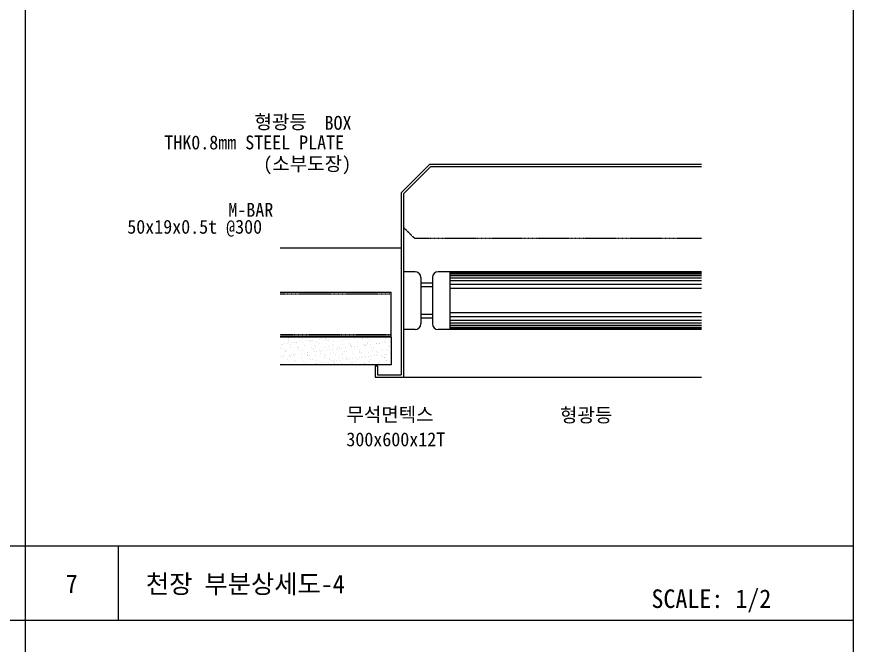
# Model space of a CAD drawing. Header units: millimetres. Extents: x 4197 to 36683, y 11436 to 28100.
# Drawn here: x 20346 to 25759, y 19965 to 24032 of the extents above; entities that cross this region are included whole.
import ezdxf
from ezdxf.enums import TextEntityAlignment as Align

# ---------------------------------------------------------------- set-up
doc = ezdxf.new("R2010")
doc.units = ezdxf.units.MM
doc.header["$MEASUREMENT"] = 0
doc.linetypes.add('HIDDEN', pattern=[0.375, 0.25, -0.125])
doc.layers.get('0').update_dxf_attribs({"linetype": 'CONTINUOUS'})
for name, color, linetype in [('1', 1, 'CONTINUOUS'), ('2', 2, 'CONTINUOUS'), ('3', 6, 'CONTINUOUS'), ('7', 7, 'CONTINUOUS'), ('A-MKXS-LEAD', 7, 'CONTINUOUS'), ('FORM', 7, 'CONTINUOUS'), ('HA', 9, 'CONTINUOUS'), ('M', 2, 'CONTINUOUS'), ('TEX', 3, 'CONTINUOUS'), ('TEXT', 7, 'CONTINUOUS')]:
    doc.layers.add(name, color=color, linetype=linetype)
doc.layers.add('A-MKXS-TEXT1', color=3, linetype='CONTINUOUS', lineweight=25)
doc.styles.add('돋움', font='')
doc.styles.add('돋움체', font='')
doc.styles.get('돋움').set_extended_font_data('DotumChe')
doc.styles.get('돋움체').set_extended_font_data('DotumChe')

# ---------------------------------------------------------------- blocks, each defined once
blk = doc.blocks.new('*X11')
at = {"color": 0}
for p, q in [((174.54, 1232.86), (174.54, 1232.86)), ((174.72, 1230.28), (174.72, 1230.28)), ((175.46, 1232.01), (175.46, 1232.01)), ((175.49, 1227.25), (175.49, 1227.25)), ((179.81, 1228.03), (179.81, 1228.03)), ((181.16, 1227.81), (181.16, 1227.81)), ((182, 1233.06), (182, 1233.06)), ((183.76, 1228.15), (183.76, 1228.15)), ((183.84, 1227.41), (183.84, 1227.41)), ((187.83, 1228.68), (187.83, 1228.68)), ((189.59, 1228.22), (189.59, 1228.22)), ((190.29, 1232.35), (190.29, 1232.35)), ((194.18, 1233.03), (194.18, 1233.03)), ((194.62, 1229.58), (194.62, 1229.58)), ((197.22, 1229.92), (197.22, 1229.92)), ((198.53, 1229.04), (198.53, 1229.04)), ((199.41, 1229.48), (199.41, 1229.48)), ((201.29, 1230.45), (201.29, 1230.45)), ((203.89, 1229.05), (203.89, 1229.05)), ((206, 1227.71), (206, 1227.71)), ((208.08, 1231.35), (208.08, 1231.35)), ((210.68, 1231.69), (210.68, 1231.69)), ((214.74, 1232.23), (214.74, 1232.23)), ((214.98, 1231.54), (214.98, 1231.54)), ((217.24, 1230.05), (217.24, 1230.05)), ((217.99, 1230.02), (217.99, 1230.02)), ((221.54, 1233.12), (221.54, 1233.12)), ((223.8, 1228.44), (223.8, 1228.44)), ((224.14, 1233.46), (224.14, 1233.46)), ((232.29, 1230.86), (232.29, 1230.86)), ((234.4, 1229.51), (234.4, 1229.51)), ((235.96, 1231.06), (235.96, 1231.06)), ((239.37, 1230.51), (239.37, 1230.51)), ((246.39, 1231.83), (246.39, 1231.83)), ((248.91, 1227.95), (248.91, 1227.95)), ((254.68, 1232.07), (254.68, 1232.07)), ((254.94, 1232.58), (254.94, 1232.58)), ((259.65, 1227.51), (259.65, 1227.51)), ((260.69, 1232.66), (260.69, 1232.66)), ((262.8, 1231.32), (262.8, 1231.32)), ((264.47, 1230.02), (264.47, 1230.02)), ((273.39, 1233.08), (273.39, 1233.08)), ((273.59, 1227.14), (273.59, 1227.14)), ((276.73, 1227.44), (276.73, 1227.44)), ((278.37, 1228.52), (278.37, 1228.52)), ((279.29, 1227.68), (279.29, 1227.68)), ((280.04, 1232.09), (280.04, 1232.09)), ((283.53, 1228.34), (283.53, 1228.34)), ((284.7, 1227.31), (284.7, 1227.31)), ((166.07, 1222.46), (166.07, 1222.46)), ((166.99, 1221.61), (166.99, 1221.61)), ((167.7, 1226.03), (167.7, 1226.03)), ((168.28, 1225.34), (168.28, 1225.34)), ((170.3, 1226.38), (170.3, 1226.38)), ((171.1, 1220.1), (171.1, 1220.1)), ((173.21, 1218.76), (173.21, 1218.76)), ((174.37, 1226.91), (174.37, 1226.91)), ((177.1, 1222.23), (177.1, 1222.23)), ((177.6, 1225.91), (177.6, 1225.91)), ((184.79, 1223.47), (184.79, 1223.47)), ((185.19, 1221.07), (185.19, 1221.07)), ((185.71, 1222.62), (185.71, 1222.62)), ((186.64, 1219.67), (186.64, 1219.67)), ((190.06, 1218.64), (190.06, 1218.64)), ((192.67, 1224.3), (192.67, 1224.3)), ((199.5, 1221.91), (199.5, 1221.91)), ((201.61, 1220.56), (201.61, 1220.56)), ((202.2, 1221.74), (202.2, 1221.74)), ((203.5, 1224.48), (203.5, 1224.48)), ((204.42, 1223.63), (204.42, 1223.63)), ((205.37, 1218.05), (205.37, 1218.05)), ((208.23, 1226.37), (208.23, 1226.37)), ((208.77, 1219.65), (208.77, 1219.65)), ((209.44, 1218.58), (209.44, 1218.58)), ((211.33, 1218.87), (211.33, 1218.87)), ((213.59, 1222.87), (213.59, 1222.87)), ((216.23, 1219.48), (216.23, 1219.48)), ((217.77, 1223.81), (217.77, 1223.81)), ((218.83, 1219.82), (218.83, 1219.82)), ((222.22, 1225.49), (222.22, 1225.49)), ((222.9, 1220.35), (222.9, 1220.35)), ((223.14, 1224.65), (223.14, 1224.65)), ((226.89, 1220.94), (226.89, 1220.94)), ((227.49, 1220.66), (227.49, 1220.66)), ((227.9, 1223.71), (227.9, 1223.71)), ((229.69, 1221.25), (229.69, 1221.25)), ((230.01, 1222.37), (230.01, 1222.37)), ((232.29, 1221.59), (232.29, 1221.59)), ((233.34, 1225.88), (233.34, 1225.88)), ((236.36, 1222.13), (236.36, 1222.13)), ((240.94, 1226.5), (240.94, 1226.5)), ((241.86, 1225.66), (241.86, 1225.66)), ((241.99, 1224.68), (241.99, 1224.68)), ((242.46, 1223.01), (242.46, 1223.01)), ((243.15, 1223.02), (243.15, 1223.02)), ((245.75, 1223.36), (245.75, 1223.36)), ((246.21, 1221.67), (246.21, 1221.67)), ((249.82, 1223.9), (249.82, 1223.9)), ((251.28, 1219.9), (251.28, 1219.9)), ((251.9, 1218.36), (251.9, 1218.36)), ((256.3, 1225.51), (256.3, 1225.51)), ((256.61, 1224.79), (256.61, 1224.79)), ((258.03, 1225.07), (258.03, 1225.07)), ((258.41, 1224.17), (258.41, 1224.17)), ((259.21, 1225.13), (259.21, 1225.13)), ((260.58, 1226.67), (260.58, 1226.67)), ((263.28, 1225.67), (263.28, 1225.67)), ((264.93, 1222.68), (264.93, 1222.68)), ((266, 1219.33), (266, 1219.33)), ((266.85, 1221.97), (266.85, 1221.97)), ((269.9, 1218.12), (269.9, 1218.12)), ((270.07, 1226.56), (270.07, 1226.56)), ((270.39, 1226.48), (270.39, 1226.48)), ((272.67, 1226.91), (272.67, 1226.91)), ((276.39, 1219.41), (276.39, 1219.41)), ((280.3, 1220.17), (280.3, 1220.17)), ((282.41, 1218.82), (282.41, 1218.82)), ((282.42, 1224.04), (282.42, 1224.04)), ((283.64, 1223.69), (283.64, 1223.69)), ((166.7, 1212.96), (166.7, 1212.96)), ((168.81, 1211.61), (168.81, 1211.61)), ((169.06, 1213.27), (169.06, 1213.27)), ((171.07, 1217.6), (171.07, 1217.6)), ((171.34, 1217.63), (171.34, 1217.63)), ((173.45, 1209.55), (173.45, 1209.55)), ((175.85, 1214.16), (175.85, 1214.16)), ((176.32, 1213.07), (176.32, 1213.07)), ((177.24, 1212.22), (177.24, 1212.22)), ((178.46, 1214.5), (178.46, 1214.5)), ((180.19, 1214.73), (180.19, 1214.73)), ((180.8, 1213.92), (180.8, 1213.92)), ((182.52, 1215.04), (182.52, 1215.04)), ((189.02, 1211.62), (189.02, 1211.62)), ((189.31, 1215.93), (189.31, 1215.93)), ((191.92, 1216.28), (191.92, 1216.28)), ((195.03, 1214.08), (195.03, 1214.08)), ((195.1, 1214.76), (195.1, 1214.76)), ((195.76, 1216.8), (195.76, 1216.8)), ((195.96, 1213.23), (195.96, 1213.23)), ((195.98, 1216.81), (195.98, 1216.81)), ((197.21, 1213.42), (197.21, 1213.42)), ((198.55, 1209.07), (198.55, 1209.07)), ((200.31, 1209.25), (200.31, 1209.25)), ((202.77, 1217.7), (202.77, 1217.7)), ((204.58, 1213.69), (204.58, 1213.69)), ((209.2, 1215.73), (209.2, 1215.73)), ((213.75, 1215.09), (213.75, 1215.09)), ((214.12, 1211.13), (214.12, 1211.13)), ((214.67, 1214.24), (214.67, 1214.24)), ((219.02, 1210.26), (219.02, 1210.26)), ((219.11, 1209.41), (219.11, 1209.41)), ((220.15, 1215.76), (220.15, 1215.76)), ((223.5, 1216.56), (223.5, 1216.56)), ((225.61, 1215.22), (225.61, 1215.22)), ((229.69, 1213.2), (229.69, 1213.2)), ((232.47, 1216.1), (232.47, 1216.1)), ((233.2, 1210.38), (233.2, 1210.38)), ((233.39, 1215.25), (233.39, 1215.25)), ((235.72, 1217.83), (235.72, 1217.83)), ((237.6, 1217.53), (237.6, 1217.53)), ((237.74, 1211.27), (237.74, 1211.27)), ((237.84, 1209.38), (237.84, 1209.38)), ((238.81, 1210.33), (238.81, 1210.33)), ((240.45, 1209.72), (240.45, 1209.72)), ((244.51, 1210.25), (244.51, 1210.25)), ((245.25, 1215.27), (245.25, 1215.27)), ((247.51, 1211.22), (247.51, 1211.22)), ((249.62, 1209.87), (249.62, 1209.87)), ((251.18, 1217.11), (251.18, 1217.11)), ((251.3, 1211.15), (251.3, 1211.15)), ((252.11, 1216.26), (252.11, 1216.26)), ((253.91, 1211.49), (253.91, 1211.49)), ((254.01, 1217.02), (254.01, 1217.02)), ((254.38, 1212.4), (254.38, 1212.4)), ((256.46, 1212.28), (256.46, 1212.28)), ((257.97, 1212.03), (257.97, 1212.03)), ((260.82, 1217.34), (260.82, 1217.34)), ((261.6, 1212.19), (261.6, 1212.19)), ((263.2, 1209.29), (263.2, 1209.29)), ((264.76, 1212.92), (264.76, 1212.92)), ((267.36, 1213.26), (267.36, 1213.26)), ((269.94, 1214.47), (269.94, 1214.47)), ((270.82, 1217.28), (270.82, 1217.28)), ((271.43, 1213.8), (271.43, 1213.8)), ((275.17, 1213.29), (275.17, 1213.29)), ((275.91, 1213.02), (275.91, 1213.02)), ((278.02, 1211.68), (278.02, 1211.68)), ((278.22, 1214.69), (278.22, 1214.69)), ((278.77, 1211.36), (278.77, 1211.36)), ((280.82, 1215.03), (280.82, 1215.03)), ((284.89, 1215.57), (284.89, 1215.57)), ((285.51, 1216.54), (285.51, 1216.54)), ((167.42, 1204.93), (167.42, 1204.93)), ((176.4, 1206.78), (176.4, 1206.78)), ((181.59, 1208.24), (181.59, 1208.24)), ((182.99, 1207), (182.99, 1207)), ((186.56, 1203.68), (186.56, 1203.68)), ((190.71, 1207.61), (190.71, 1207.61)), ((192.11, 1204.12), (192.11, 1204.12)), ((192.81, 1206.27), (192.81, 1206.27)), ((197.47, 1204.06), (197.47, 1204.06)), ((200.07, 1204.4), (200.07, 1204.4)), ((204.14, 1204.94), (204.14, 1204.94)), ((204.8, 1208.58), (204.8, 1208.58)), ((205.28, 1204.69), (205.28, 1204.69)), ((206.2, 1203.84), (206.2, 1203.84)), ((207.67, 1206.19), (207.67, 1206.19)), ((210.93, 1205.83), (210.93, 1205.83)), ((213.53, 1206.18), (213.53, 1206.18)), ((217.59, 1206.71), (217.59, 1206.71)), ((221.22, 1208.07), (221.22, 1208.07)), ((223.24, 1208.26), (223.24, 1208.26)), ((224, 1205.7), (224, 1205.7)), ((224.39, 1207.6), (224.39, 1207.6)), ((224.92, 1204.85), (224.92, 1204.85)), ((226.99, 1207.95), (226.99, 1207.95)), ((231.05, 1208.48), (231.05, 1208.48)), ((232.06, 1205.15), (232.06, 1205.15)), ((242.72, 1206.71), (242.72, 1206.71)), ((243.11, 1204.07), (243.11, 1204.07)), ((243.64, 1205.86), (243.64, 1205.86)), ((247.63, 1207.22), (247.63, 1207.22)), ((257.17, 1204.66), (257.17, 1204.66)), ((257.21, 1205.04), (257.21, 1205.04)), ((261.43, 1207.72), (261.43, 1207.72)), ((262.35, 1206.87), (262.35, 1206.87)), ((271.51, 1205.87), (271.51, 1205.87)), ((272.74, 1206.73), (272.74, 1206.73)), ((273.62, 1204.53), (273.62, 1204.53)), ((280.15, 1208.73), (280.15, 1208.73)), ((281.07, 1207.88), (281.07, 1207.88)), ((281.86, 1203.86), (281.86, 1203.86)), ((285.42, 1203.9), (285.42, 1203.9))]:
    blk.add_line(p, q, dxfattribs=at)

msp = doc.modelspace()

# ---------------------------------------------------------------- linework, layer by layer
msp.add_lwpolyline([(25759.4, 28100.1), (25759.4, 12014.1), (4196.9, 12014.1), (4196.9, 28100.1)], close=True)
at = {"layer": '1'}
for p, q in [((24777, 22378.4), (23148.7, 22378.4)), ((24777, 22374.7), (23148.7, 22374.7)), ((24777, 22367.2), (23148.7, 22367.2)), ((24777, 22355.9), (23148.7, 22355.9)), ((24777, 22340.9), (23148.7, 22340.9)), ((24777, 22322.2), (23148.7, 22322.2)), ((24777, 22299.7), (23148.7, 22299.7)), ((24777, 22273.4), (23148.7, 22273.4)), ((24777, 22115.9), (23148.7, 22115.9)), ((24777, 22089.7), (23148.7, 22089.7)), ((24777, 22067.2), (23148.7, 22067.2)), ((24777, 22048.4), (23148.7, 22048.4)), ((24777, 22033.4), (23148.7, 22033.4)), ((24777, 22022.2), (23148.7, 22022.2)), ((24777, 22014.7), (23148.7, 22014.7)), ((24777, 22010.9), (23148.7, 22010.9))]:
    msp.add_line(p, q, dxfattribs=at)
at = {"layer": '2'}
for p, q in [((23017.3, 23077), (22833.7, 22893.3)), ((23023.6, 23062), (22848.7, 22887.1)), ((24777, 23077), (23017.3, 23077)), ((24777, 23062), (23023.6, 23062)), ((22833.7, 22893.3), (22833.7, 21713.9)), ((22848.7, 22887.1), (22848.7, 21698.9)), ((22923.7, 22382.2), (22848.7, 22382.2)), ((24777, 22382.2), (23073.7, 22382.2)), ((23148.7, 22382.2), (23148.7, 22007.2)), ((22961.2, 22344.7), (22961.2, 22044.7)), ((23036.2, 22307.2), (22961.2, 22307.2)), ((23036.2, 22344.7), (23036.2, 22044.7)), ((23036.2, 22284.7), (22961.2, 22284.7)), ((23036.2, 22104.7), (22961.2, 22104.7)), ((23036.2, 22082.2), (22961.2, 22082.2)), ((22923.7, 22007.2), (22848.7, 22007.2)), ((24777, 22007.2), (23073.7, 22007.2)), ((22768.3, 21959.1), (22050.6, 21959.1)), ((22665.9, 21773.9), (22680.9, 21773.9)), ((22665.9, 21773.9), (22665.9, 21698.9)), ((22665.9, 21773.9), (22680.9, 21773.9)), ((22680.9, 21773.9), (22680.9, 21713.9)), ((22680.9, 21713.9), (22833.7, 21713.9)), ((22665.9, 21698.9), (22848.7, 21698.9))]:
    msp.add_line(p, q, dxfattribs=at)
for centre, start, end in [((22923.7, 22344.7), 0, 90), ((23073.7, 22344.7), 90, 180), ((22923.7, 22044.7), 270, 0), ((23073.7, 22044.7), 180, 270)]:
    msp.add_arc(centre, 37.5, start, end, dxfattribs=at)
at = {"layer": '3'}
for p, q in [((22768.3, 21959.1), (22050.6, 21959.1)), ((22768.3, 21959.1), (22768.3, 21779.1)), ((22768.3, 21779.1), (22050.6, 21779.1))]:
    msp.add_line(p, q, dxfattribs=at)
at = {"layer": '7', "linetype": 'HIDDEN'}
for p, q in [((22920.2, 22597.8), (22848.7, 22669.3)), ((24777, 22597.8), (22920.2, 22597.8))]:
    msp.add_line(p, q, dxfattribs=at)
at = {"layer": '7'}
msp.add_line((22848.7, 21698.9), (24777, 21698.9), dxfattribs=at)
at = {"layer": 'A-MKXS-LEAD'}
for points in [[(23111.7, 23086.8, 0, 30, 0), (23057.8, 23158.9, 0, 0, 0), (22924.5, 23337.2, 0, 0, 0), (22593.7, 23337.2, 0, 0, 0)], [(22484.3, 22148.4, 0, 30, 0), (22484.3, 22238.4, 0, 0, 0), (22484.3, 22780.7, 0, 0, 0), (22070.3, 22780.7, 0, 0, 0)]]:
    msp.add_lwpolyline(points, format="xyseb", dxfattribs=at)
at = {"layer": 'FORM', "linetype": 'Continuous'}
for p, q in [((20402.2, 16021.2), (20402.2, 28100.1)), ((25759.4, 20605.6), (15087.7, 20605.6)), ((21002.2, 20605.6), (21002.2, 20125.6)), ((25759.4, 20125.6), (4196.9, 20125.6))]:
    msp.add_line(p, q, dxfattribs=at)
at = {"layer": 'M', "color": 1}
msp.add_line((22833.7, 22533.8), (22050.6, 22533.8), dxfattribs=at)
at = {"layer": 'M', "color": 7}
for p, q in [((22050.6, 22248.8), (22768.3, 22248.8)), ((22768.3, 21963.8), (22050.6, 21963.8))]:
    msp.add_line(p, q, dxfattribs=at)
at = {"layer": 'M'}
msp.add_line((22768.3, 21959.1), (22768.3, 22248.8), dxfattribs=at)
at = {"layer": 'M', "color": 7, "linetype": 'HIDDEN'}
for p, q in [((22768.3, 22236.3), (22050.6, 22236.3)), ((22050.6, 21976.3), (22768.3, 21976.3))]:
    msp.add_line(p, q, dxfattribs=at)
at = {"layer": 'TEXT'}
for points in [[(23594.8, 22176.9, 0, 30, 0), (23594.8, 22086.9, 0, 0, 0), (23594.8, 21452.3, 0, 0, 0), (23830.5, 21452.3, 0, 0, 0)], [(22260.7, 21857.6, 0, 30, 0), (22260.7, 21767.6, 0, 0, 0), (22260.7, 21452.3, 0, 0, 0), (22386.5, 21452.3, 0, 0, 0)]]:
    msp.add_lwpolyline(points, format="xyseb", dxfattribs=at)

# ---------------------------------------------------------------- block references
at = {"layer": 'HA', "xscale": 6, "yscale": 6, "zscale": 6}
msp.add_blockref('*X11', (21055.1, 14557.5), dxfattribs=at)

# ---------------------------------------------------------------- texts
at = {"layer": 'A-MKXS-TEXT1', "style": '돋움체'}
for s, p in [('형광등', (21884.6, 23306.5)), ('BOX', (22338.2, 23300.5)), ('THK0.8mm STEEL PLATE', (21301.3, 23173.9)), ('(소부도장)', (21941.8, 23036)), ('M-BAR', (21715.6, 22737.6)), ('50x19x0.5t @300', (21061.6, 22628.3)), ('무석면텍스', (22479.3, 21413.4)), ('형광등', (23861.6, 21409.1)), ('300x600x12T', (22479.3, 21252.5))]:
    msp.add_text(s, height=90, dxfattribs=at).set_placement(p)
at = {"layer": 'TEX', "style": '돋움'}
msp.add_text('7', height=120, dxfattribs=at).set_placement((20702.2, 20362.1), align=Align.MIDDLE_CENTER)
msp.add_text('천장 부분상세도-4', height=120, dxfattribs=at).set_placement((21182.2, 20361.5), align=Align.MIDDLE_LEFT)
msp.add_text('SCALE: 1/2', height=120, dxfattribs=at).set_placement((25228.9, 20206.1), align=Align.RIGHT)

doc.saveas('drawing.dxf')
